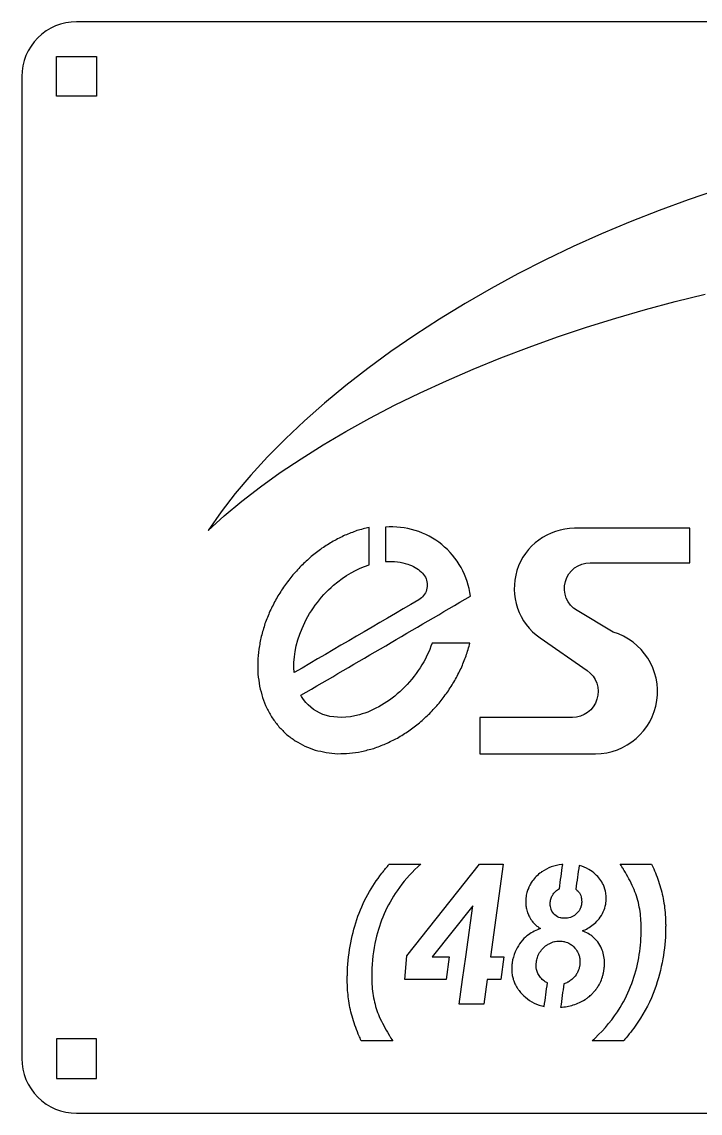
# Model space of a CAD drawing. Extents: x -175 to 175, y -100 to 100.
# Drawn here: x -175 to -50.7, y -100 to 100 of the extents above; entities that cross this region are included whole.
import ezdxf

# ---------------------------------------------------------------- set-up
doc = ezdxf.new("R2010")
doc.units = 0

msp = doc.modelspace()

# ---------------------------------------------------------------- linework, layer by layer
at = {"layer": '1'}
for points in [[(175, 90, 0.414214), (165, 100), (-165, 100, 0.414214), (-175, 90), (-175, -90, 0.414214), (-165, -100), (165, -100, 0.414214), (175, -90)], [(-52.6, 7.18), (-73.77, 7.18, 0.735169), (-80.05, -12.91), (-71.45, -18.87, -0.735169), (-74.14, -27.47), (-91.09, -27.47), (-91.09, -34.13), (-69.93, -34.13, 0.865241), (-66.69, -11.84), (-73.29, -7.91, -0.761737), (-70.87, 0.88), (-52.6, 0.88)]]:
    msp.add_lwpolyline(points, format="xyb", close=True, dxfattribs=at)
for points in [[(-161.35, 93.65), (-161.35, 86.35), (-168.65, 86.35), (-168.65, 93.65)], [(-86.71, -71.35), (-87.25, -75.51), (-89.73, -75.51), (-90.35, -80), (-94.87, -80), (-94.25, -75.51), (-93.68, -71.35), (-92.39, -61.98), (-99.8, -71.35), (-96.71, -71.35), (-97.28, -75.51), (-104.81, -75.51), (-104.49, -71.18), (-91.17, -54.36), (-86.81, -54.36), (-89.16, -71.35)], [(-161.35, -86.35), (-168.65, -86.35), (-168.65, -93.65), (-161.35, -93.65)]]:
    msp.add_lwpolyline(points, close=True, dxfattribs=at)
msp.add_lwpolyline([(-47.55, 69.2), (-52.91, 67.39), (-58.26, 65.44), (-63.56, 63.36), (-68.81, 61.15), (-73.99, 58.82), (-79.09, 56.37), (-84.11, 53.81), (-89.02, 51.15), (-93.81, 48.38), (-98.48, 45.53), (-103.01, 42.59), (-107.4, 39.57), (-111.62, 36.48), (-115.67, 33.33), (-119.54, 30.13), (-123.23, 26.87), (-126.71, 23.58), (-129.99, 20.26), (-133.06, 16.91), (-135.9, 13.55), (-138.51, 10.18), (-140.89, 6.81), (-137.91, 9.49), (-134.71, 12.14), (-131.3, 14.77), (-127.67, 17.38), (-123.84, 19.94), (-119.82, 22.47), (-115.62, 24.94), (-111.25, 27.36), (-106.72, 29.72), (-102.04, 32.01), (-97.23, 34.23), (-92.29, 36.37), (-87.24, 38.43), (-82.09, 40.39), (-76.85, 42.27), (-71.54, 44.04), (-66.17, 45.71), (-60.76, 47.28), (-55.31, 48.73), (-49.84, 50.07)], dxfattribs=at)
for points, knots in [([(-92.81, -5.24), (-103.16, -11.3), (-113.52, -17.36), (-123.88, -23.42), (-123.88, -23.42), (-123.73, -23.69), (-123.57, -23.95), (-123.39, -24.19), (-123.39, -24.19), (-122.35, -25.64), (-120.99, -26.61), (-119.2, -27.13), (-119.2, -27.13), (-117.53, -27.6), (-115.43, -27.62), (-113.13, -26.98), (-113.13, -26.98), (-110.51, -26.26), (-107.68, -24.64), (-105.3, -22.34), (-105.3, -22.34), (-102.83, -19.98), (-100.88, -16.92), (-99.84, -13.86), (-99.84, -13.86), (-97.52, -13.86), (-95.21, -13.86), (-92.9, -13.86), (-92.9, -13.86), (-93.14, -14.64), (-93.37, -15.42), (-93.6, -16.19), (-93.6, -16.19), (-93.91, -16.96), (-94.22, -17.73), (-94.53, -18.49), (-94.53, -18.49), (-94.91, -19.24), (-95.3, -19.98), (-95.68, -20.72), (-95.68, -20.72), (-96.13, -21.43), (-96.58, -22.15), (-97.03, -22.86), (-97.03, -22.86), (-97.55, -23.53), (-98.06, -24.2), (-98.57, -24.87), (-98.57, -24.87), (-99.14, -25.5), (-99.71, -26.12), (-100.28, -26.74), (-100.28, -26.74), (-100.9, -27.31), (-101.52, -27.88), (-102.14, -28.44), (-102.14, -28.44), (-102.8, -28.94), (-103.46, -29.45), (-104.12, -29.95), (-104.12, -29.95), (-104.81, -30.38), (-105.5, -30.81), (-106.19, -31.25), (-106.19, -31.25), (-106.91, -31.6), (-107.63, -31.96), (-108.35, -32.32), (-108.35, -32.32), (-109.08, -32.6), (-109.81, -32.87), (-110.54, -33.15), (-110.54, -33.15), (-111.28, -33.34), (-112.02, -33.54), (-112.76, -33.73), (-112.76, -33.73), (-113.49, -33.84), (-114.23, -33.95), (-114.96, -34.05), (-114.96, -34.05), (-115.69, -34.08), (-116.41, -34.1), (-117.13, -34.12), (-117.13, -34.12), (-117.83, -34.05), (-118.53, -33.98), (-119.24, -33.92), (-119.24, -33.92), (-119.91, -33.76), (-120.58, -33.61), (-121.25, -33.46), (-121.25, -33.46), (-121.88, -33.22), (-122.52, -32.98), (-123.15, -32.74), (-123.15, -32.74), (-123.73, -32.43), (-124.32, -32.11), (-124.91, -31.79), (-124.91, -31.79), (-125.44, -31.39), (-125.97, -30.99), (-126.5, -30.59), (-126.5, -30.59), (-126.98, -30.12), (-127.45, -29.65), (-127.92, -29.18), (-127.92, -29.18), (-128.32, -28.65), (-128.73, -28.11), (-129.14, -27.57), (-129.14, -27.57), (-129.47, -26.98), (-129.8, -26.38), (-130.14, -25.78), (-130.14, -25.78), (-130.4, -25.13), (-130.65, -24.49), (-130.91, -23.84), (-130.91, -23.84), (-131.09, -23.14), (-131.27, -22.45), (-131.45, -21.75), (-131.45, -21.75), (-131.55, -21.02), (-131.65, -20.29), (-131.75, -19.56), (-131.75, -19.56), (-131.76, -18.81), (-131.78, -18.05), (-131.79, -17.3), (-131.79, -17.3), (-131.73, -16.52), (-131.66, -15.75), (-131.59, -14.97), (-131.59, -14.97), (-131.44, -14.19), (-131.3, -13.41), (-131.15, -12.63), (-131.15, -12.63), (-130.92, -11.85), (-130.69, -11.07), (-130.46, -10.29), (-130.46, -10.29), (-130.16, -9.53), (-129.85, -8.76), (-129.55, -7.99), (-129.55, -7.99), (-129.17, -7.25), (-128.79, -6.5), (-128.41, -5.76), (-128.41, -5.76), (-127.96, -5.04), (-127.52, -4.33), (-127.07, -3.61), (-127.07, -3.61), (-126.56, -2.94), (-126.05, -2.27), (-125.54, -1.59), (-125.54, -1.59), (-124.97, -0.97), (-124.41, -0.34), (-123.84, 0.29), (-123.84, 0.29), (-123.22, 0.86), (-122.61, 1.43), (-121.99, 2), (-121.99, 2), (-121.34, 2.5), (-120.68, 3.01), (-120.02, 3.52), (-120.02, 3.52), (-119.33, 3.95), (-118.64, 4.39), (-117.95, 4.83), (-117.95, 4.83), (-117.23, 5.19), (-116.52, 5.55), (-115.8, 5.91), (-115.8, 5.91), (-115.07, 6.19), (-114.34, 6.48), (-113.61, 6.76), (-113.61, 6.76), (-112.87, 6.96), (-112.13, 7.16), (-111.39, 7.35), (-111.39, 7.35), (-111.39, 5.06), (-111.39, 2.77), (-111.39, 0.48), (-111.39, 0.48), (-113.57, -0.2), (-115.85, -1.48), (-117.89, -3.25), (-117.89, -3.25), (-120.36, -5.38), (-122.42, -8.21), (-123.67, -11.16), (-123.67, -11.16), (-124.88, -13.98), (-125.33, -16.87), (-125.1, -19.26), (-125.1, -19.26), (-117.49, -14.82), (-109.89, -10.37), (-102.29, -5.92), (-102.29, -5.92), (-101.95, -5.72), (-101.65, -5.46), (-101.4, -5.15), (-101.4, -5.15), (-101.16, -4.83), (-100.97, -4.48), (-100.86, -4.09), (-100.86, -4.09), (-100.75, -3.71), (-100.71, -3.31), (-100.75, -2.92), (-100.75, -2.92), (-100.78, -2.52), (-100.89, -2.14), (-101.07, -1.78), (-101.07, -1.78), (-101.25, -1.43), (-101.5, -1.11), (-101.8, -0.84), (-101.8, -0.84), (-102.51, -0.21), (-103.34, 0.28), (-104.31, 0.62), (-104.31, 0.62), (-105.47, 1.03), (-106.84, 1.21), (-108.39, 1.09), (-108.39, 1.09), (-108.39, 3.19), (-108.39, 5.3), (-108.39, 7.4), (-108.39, 7.4), (-106.55, 7.55), (-104.69, 7.34), (-102.92, 6.79), (-102.92, 6.79), (-101.16, 6.24), (-99.51, 5.36), (-98.07, 4.2), (-98.07, 4.2), (-96.63, 3.03), (-95.43, 1.6), (-94.53, -0.02), (-94.53, -0.02), (-93.63, -1.63), (-93.04, -3.41), (-92.81, -5.24)], [0, 0, 0, 0, 0.015625, 0.015625, 0.015625, 0.015625, 0.03125, 0.03125, 0.03125, 0.03125, 0.046875, 0.046875, 0.046875, 0.046875, 0.0625, 0.0625, 0.0625, 0.0625, 0.078125, 0.078125, 0.078125, 0.078125, 0.09375, 0.09375, 0.09375, 0.09375, 0.109375, 0.109375, 0.109375, 0.109375, 0.125, 0.125, 0.125, 0.125, 0.140625, 0.140625, 0.140625, 0.140625, 0.15625, 0.15625, 0.15625, 0.15625, 0.171875, 0.171875, 0.171875, 0.171875, 0.1875, 0.1875, 0.1875, 0.1875, 0.203125, 0.203125, 0.203125, 0.203125, 0.21875, 0.21875, 0.21875, 0.21875, 0.234375, 0.234375, 0.234375, 0.234375, 0.25, 0.25, 0.25, 0.25, 0.265625, 0.265625, 0.265625, 0.265625, 0.28125, 0.28125, 0.28125, 0.28125, 0.296875, 0.296875, 0.296875, 0.296875, 0.3125, 0.3125, 0.3125, 0.3125, 0.328125, 0.328125, 0.328125, 0.328125, 0.34375, 0.34375, 0.34375, 0.34375, 0.359375, 0.359375, 0.359375, 0.359375, 0.375, 0.375, 0.375, 0.375, 0.390625, 0.390625, 0.390625, 0.390625, 0.40625, 0.40625, 0.40625, 0.40625, 0.421875, 0.421875, 0.421875, 0.421875, 0.4375, 0.4375, 0.4375, 0.4375, 0.453125, 0.453125, 0.453125, 0.453125, 0.46875, 0.46875, 0.46875, 0.46875, 0.484375, 0.484375, 0.484375, 0.484375, 0.5, 0.5, 0.5, 0.5, 0.515625, 0.515625, 0.515625, 0.515625, 0.53125, 0.53125, 0.53125, 0.53125, 0.546875, 0.546875, 0.546875, 0.546875, 0.5625, 0.5625, 0.5625, 0.5625, 0.578125, 0.578125, 0.578125, 0.578125, 0.59375, 0.59375, 0.59375, 0.59375, 0.609375, 0.609375, 0.609375, 0.609375, 0.625, 0.625, 0.625, 0.625, 0.640625, 0.640625, 0.640625, 0.640625, 0.65625, 0.65625, 0.65625, 0.65625, 0.671875, 0.671875, 0.671875, 0.671875, 0.6875, 0.6875, 0.6875, 0.6875, 0.703125, 0.703125, 0.703125, 0.703125, 0.71875, 0.71875, 0.71875, 0.71875, 0.734375, 0.734375, 0.734375, 0.734375, 0.75, 0.75, 0.75, 0.75, 0.765625, 0.765625, 0.765625, 0.765625, 0.78125, 0.78125, 0.78125, 0.78125, 0.796875, 0.796875, 0.796875, 0.796875, 0.8125, 0.8125, 0.8125, 0.8125, 0.828125, 0.828125, 0.828125, 0.828125, 0.84375, 0.84375, 0.84375, 0.84375, 0.859375, 0.859375, 0.859375, 0.859375, 0.875, 0.875, 0.875, 0.875, 0.890625, 0.890625, 0.890625, 0.890625, 0.90625, 0.90625, 0.90625, 0.90625, 0.921875, 0.921875, 0.921875, 0.921875, 0.9375, 0.9375, 0.9375, 0.9375, 0.953125, 0.953125, 0.953125, 0.953125, 0.96875, 0.96875, 0.96875, 0.96875, 0.984375, 0.984375, 0.984375, 0.984375, 1, 1, 1, 1]), ([(-101.92, -54.36), (-103.85, -54.36), (-105.77, -54.36), (-107.69, -54.36), (-107.69, -54.36), (-107.84, -54.54), (-108, -54.73), (-108.15, -54.91), (-108.15, -54.91), (-108.22, -55), (-108.3, -55.1), (-108.38, -55.19), (-108.38, -55.19), (-108.45, -55.28), (-108.53, -55.37), (-108.6, -55.47), (-108.6, -55.47), (-108.68, -55.56), (-108.75, -55.65), (-108.82, -55.75), (-108.82, -55.75), (-108.9, -55.84), (-108.97, -55.94), (-109.04, -56.03), (-109.04, -56.03), (-109.98, -57.27), (-110.86, -58.56), (-111.62, -59.91), (-111.62, -59.91), (-113.25, -62.84), (-114.26, -66.08), (-114.85, -69.37), (-114.85, -69.37), (-115.16, -71.13), (-115.34, -72.92), (-115.37, -74.71), (-115.37, -74.71), (-115.38, -74.95), (-115.38, -75.19), (-115.38, -75.43), (-115.38, -75.43), (-115.38, -75.73), (-115.37, -76.31), (-115.37, -76.34), (-115.37, -76.34), (-115.35, -77.38), (-115.25, -78.41), (-115.1, -79.43), (-115.1, -79.43), (-114.94, -80.52), (-114.71, -81.59), (-114.39, -82.64), (-114.39, -82.64), (-114.05, -83.75), (-113.66, -84.84), (-113.19, -85.9), (-113.19, -85.9), (-113.18, -85.92), (-112.95, -86.45), (-112.82, -86.73), (-112.82, -86.73), (-110.9, -86.73), (-108.97, -86.73), (-107.05, -86.73), (-107.05, -86.73), (-107.23, -86.46), (-107.56, -85.93), (-107.58, -85.9), (-107.58, -85.9), (-107.61, -85.85), (-107.65, -85.79), (-107.68, -85.74), (-107.68, -85.74), (-107.72, -85.68), (-107.75, -85.62), (-107.79, -85.57), (-107.79, -85.57), (-108.43, -84.5), (-109.02, -83.41), (-109.52, -82.26), (-109.52, -82.26), (-109.94, -81.31), (-110.26, -80.3), (-110.48, -79.28), (-110.48, -79.28), (-110.7, -78.19), (-110.84, -77.08), (-110.88, -75.96), (-110.88, -75.96), (-110.88, -75.93), (-110.89, -75.31), (-110.9, -74.98), (-110.9, -74.98), (-110.89, -74.74), (-110.89, -74.5), (-110.89, -74.26), (-110.89, -74.26), (-110.85, -72.2), (-110.62, -70.15), (-110.16, -68.14), (-110.16, -68.14), (-109.44, -64.96), (-108.11, -61.91), (-106.25, -59.23), (-106.25, -59.23), (-105.14, -57.64), (-103.87, -56.17), (-102.45, -54.85), (-102.45, -54.85), (-102.28, -54.69), (-102.1, -54.52), (-101.92, -54.36)], [0, 0, 0, 0, 0.035714, 0.035714, 0.035714, 0.035714, 0.071429, 0.071429, 0.071429, 0.071429, 0.107143, 0.107143, 0.107143, 0.107143, 0.142857, 0.142857, 0.142857, 0.142857, 0.178571, 0.178571, 0.178571, 0.178571, 0.214286, 0.214286, 0.214286, 0.214286, 0.25, 0.25, 0.25, 0.25, 0.285714, 0.285714, 0.285714, 0.285714, 0.321429, 0.321429, 0.321429, 0.321429, 0.357143, 0.357143, 0.357143, 0.357143, 0.392857, 0.392857, 0.392857, 0.392857, 0.428571, 0.428571, 0.428571, 0.428571, 0.464286, 0.464286, 0.464286, 0.464286, 0.5, 0.5, 0.5, 0.5, 0.535714, 0.535714, 0.535714, 0.535714, 0.571429, 0.571429, 0.571429, 0.571429, 0.607143, 0.607143, 0.607143, 0.607143, 0.642857, 0.642857, 0.642857, 0.642857, 0.678571, 0.678571, 0.678571, 0.678571, 0.714286, 0.714286, 0.714286, 0.714286, 0.75, 0.75, 0.75, 0.75, 0.785714, 0.785714, 0.785714, 0.785714, 0.821429, 0.821429, 0.821429, 0.821429, 0.857143, 0.857143, 0.857143, 0.857143, 0.892857, 0.892857, 0.892857, 0.892857, 0.928571, 0.928571, 0.928571, 0.928571, 0.964286, 0.964286, 0.964286, 0.964286, 1, 1, 1, 1]), ([(-67.95, -60.6), (-67.95, -60.68), (-67.96, -60.76), (-67.96, -60.84), (-67.96, -60.84), (-67.97, -61.05), (-67.98, -61.25), (-68.01, -61.46), (-68.01, -61.46), (-68.01, -61.48), (-68.01, -61.5), (-68.01, -61.52), (-68.01, -61.52), (-68.02, -61.58), (-68.03, -61.64), (-68.04, -61.7), (-68.04, -61.7), (-68.21, -62.67), (-68.65, -63.58), (-69.25, -64.36), (-69.25, -64.36), (-69.75, -65.01), (-70.39, -65.53), (-71.09, -65.97), (-71.09, -65.97), (-71.4, -66.17), (-71.73, -66.34), (-72.06, -66.49), (-72.06, -66.49), (-72.13, -66.53), (-72.21, -66.56), (-72.28, -66.6), (-72.28, -66.6), (-72.21, -66.63), (-72.13, -66.66), (-72.06, -66.69), (-72.06, -66.69), (-71.69, -66.85), (-71.33, -67.01), (-71, -67.23), (-71, -67.23), (-70.43, -67.6), (-69.92, -68.06), (-69.51, -68.59), (-69.51, -68.59), (-69.22, -68.97), (-68.97, -69.38), (-68.79, -69.82), (-68.79, -69.82), (-68.63, -70.19), (-68.51, -70.57), (-68.43, -70.96), (-68.43, -70.96), (-68.33, -71.38), (-68.28, -71.82), (-68.27, -72.25), (-68.27, -72.25), (-68.27, -72.29), (-68.27, -72.33), (-68.27, -72.37), (-68.27, -72.37), (-68.27, -72.41), (-68.27, -72.45), (-68.27, -72.49), (-68.27, -72.49), (-68.27, -72.66), (-68.28, -72.97), (-68.28, -72.99), (-68.28, -72.99), (-68.28, -73.09), (-68.29, -73.18), (-68.3, -73.28), (-68.3, -73.28), (-68.32, -73.48), (-68.34, -73.68), (-68.37, -73.87), (-68.37, -73.87), (-68.4, -74.07), (-68.44, -74.26), (-68.48, -74.45), (-68.48, -74.45), (-68.53, -74.65), (-68.58, -74.84), (-68.64, -75.03), (-68.64, -75.03), (-68.76, -75.4), (-68.9, -75.77), (-69.08, -76.13), (-69.08, -76.13), (-69.11, -76.19), (-69.14, -76.24), (-69.17, -76.3), (-69.17, -76.3), (-69.29, -76.54), (-69.43, -76.76), (-69.57, -76.98), (-69.57, -76.98), (-69.66, -77.12), (-69.85, -77.37), (-69.86, -77.38), (-69.86, -77.38), (-70, -77.57), (-70.15, -77.74), (-70.31, -77.91), (-70.31, -77.91), (-70.35, -77.96), (-70.4, -78.01), (-70.44, -78.06), (-70.44, -78.06), (-70.63, -78.24), (-70.82, -78.42), (-71.03, -78.59), (-71.03, -78.59), (-71.08, -78.63), (-71.13, -78.67), (-71.18, -78.71), (-71.18, -78.71), (-71.23, -78.75), (-71.28, -78.79), (-71.34, -78.83), (-71.34, -78.83), (-71.5, -78.95), (-71.66, -79.06), (-71.83, -79.17), (-71.83, -79.17), (-72.49, -79.59), (-73.22, -79.93), (-73.97, -80.16), (-73.97, -80.16), (-74.73, -80.4), (-75.51, -80.54), (-76.3, -80.6), (-76.3, -80.6), (-76.1, -79.17), (-75.9, -77.73), (-75.71, -76.29), (-75.71, -76.29), (-75.47, -76.22), (-75.23, -76.12), (-75.01, -76.01), (-75.01, -76.01), (-75, -76), (-74.99, -76), (-74.97, -75.99), (-74.97, -75.99), (-74.96, -75.98), (-74.95, -75.98), (-74.94, -75.97), (-74.94, -75.97), (-74.69, -75.83), (-74.46, -75.68), (-74.25, -75.5), (-74.25, -75.5), (-73.95, -75.24), (-73.69, -74.95), (-73.46, -74.63), (-73.46, -74.63), (-73.34, -74.45), (-73.23, -74.26), (-73.13, -74.05), (-73.13, -74.05), (-73.08, -73.95), (-73.04, -73.85), (-73, -73.74), (-73, -73.74), (-72.94, -73.56), (-72.89, -73.37), (-72.84, -73.18), (-72.84, -73.18), (-72.83, -73.1), (-72.81, -73.02), (-72.8, -72.93), (-72.8, -72.93), (-72.78, -72.77), (-72.77, -72.6), (-72.76, -72.43), (-72.76, -72.43), (-72.76, -72.38), (-72.76, -72.32), (-72.76, -72.27), (-72.76, -72.27), (-72.76, -72.18), (-72.76, -72.08), (-72.76, -71.99), (-72.76, -71.99), (-72.77, -71.87), (-72.78, -71.75), (-72.8, -71.63), (-72.8, -71.63), (-72.84, -71.42), (-72.89, -71.21), (-72.95, -71), (-72.95, -71), (-72.99, -70.86), (-73.05, -70.72), (-73.12, -70.58), (-73.12, -70.58), (-73.18, -70.47), (-73.23, -70.36), (-73.3, -70.26), (-73.3, -70.26), (-73.41, -70.07), (-73.53, -69.9), (-73.68, -69.74), (-73.68, -69.74), (-73.7, -69.72), (-73.72, -69.7), (-73.74, -69.67), (-73.74, -69.67), (-73.82, -69.58), (-73.91, -69.5), (-74, -69.41), (-74, -69.41), (-74.09, -69.33), (-74.18, -69.25), (-74.28, -69.18), (-74.28, -69.18), (-74.38, -69.1), (-74.48, -69.03), (-74.58, -68.97), (-74.58, -68.97), (-74.86, -68.79), (-75.18, -68.66), (-75.5, -68.58), (-75.5, -68.58), (-75.59, -68.55), (-75.68, -68.53), (-75.77, -68.52), (-75.77, -68.52), (-75.92, -68.49), (-76.08, -68.47), (-76.23, -68.47), (-76.23, -68.47), (-76.26, -68.46), (-76.29, -68.46), (-76.32, -68.46), (-76.32, -68.46), (-76.35, -68.46), (-76.38, -68.46), (-76.41, -68.46), (-76.41, -68.46), (-76.52, -68.46), (-76.63, -68.47), (-76.74, -68.47), (-76.74, -68.47), (-76.92, -68.48), (-77.1, -68.51), (-77.28, -68.54), (-77.28, -68.54), (-77.32, -68.55), (-77.35, -68.56), (-77.39, -68.56), (-77.39, -68.56), (-77.74, -68.64), (-78.09, -68.76), (-78.41, -68.94), (-78.41, -68.94), (-78.49, -68.98), (-78.64, -69.07), (-78.65, -69.07), (-78.65, -69.07), (-78.79, -69.16), (-78.92, -69.25), (-79.05, -69.35), (-79.05, -69.35), (-79.25, -69.51), (-79.43, -69.68), (-79.61, -69.87), (-79.61, -69.87), (-79.73, -70), (-79.85, -70.14), (-79.95, -70.29), (-79.95, -70.29), (-80.02, -70.38), (-80.08, -70.47), (-80.14, -70.56), (-80.14, -70.56), (-80.23, -70.72), (-80.32, -70.88), (-80.39, -71.05), (-80.39, -71.05), (-80.44, -71.18), (-80.5, -71.32), (-80.54, -71.45), (-80.54, -71.45), (-80.59, -71.59), (-80.63, -71.73), (-80.66, -71.88), (-80.66, -71.88), (-80.69, -72.02), (-80.71, -72.16), (-80.73, -72.31), (-80.73, -72.31), (-80.74, -72.38), (-80.75, -72.45), (-80.75, -72.52), (-80.75, -72.52), (-80.76, -72.67), (-80.77, -72.81), (-80.77, -72.96), (-80.77, -72.96), (-80.77, -73), (-80.77, -73.04), (-80.77, -73.08), (-80.77, -73.08), (-80.76, -73.27), (-80.75, -73.46), (-80.71, -73.64), (-80.71, -73.64), (-80.66, -73.91), (-80.58, -74.17), (-80.47, -74.42), (-80.47, -74.42), (-80.34, -74.68), (-80.18, -74.93), (-80, -75.15), (-80, -75.15), (-79.78, -75.41), (-79.53, -75.63), (-79.26, -75.82), (-79.26, -75.82), (-79.09, -75.94), (-78.9, -76.04), (-78.71, -76.13), (-78.71, -76.13), (-78.91, -77.57), (-79.11, -79), (-79.3, -80.44), (-79.3, -80.44), (-80.56, -80.18), (-81.77, -79.61), (-82.75, -78.77), (-82.75, -78.77), (-83.18, -78.4), (-83.58, -77.99), (-83.91, -77.54), (-83.91, -77.54), (-84.04, -77.37), (-84.16, -77.2), (-84.27, -77.03), (-84.27, -77.03), (-84.35, -76.9), (-84.43, -76.76), (-84.5, -76.63), (-84.5, -76.63), (-84.62, -76.4), (-84.73, -76.16), (-84.82, -75.92), (-84.82, -75.92), (-84.9, -75.73), (-84.96, -75.53), (-85.02, -75.34), (-85.02, -75.34), (-85.08, -75.09), (-85.14, -74.83), (-85.18, -74.58), (-85.18, -74.58), (-85.2, -74.43), (-85.22, -74.27), (-85.23, -74.12), (-85.23, -74.12), (-85.25, -73.91), (-85.25, -73.71), (-85.26, -73.5), (-85.26, -73.5), (-85.25, -73.25), (-85.24, -73), (-85.22, -72.75), (-85.22, -72.75), (-85.21, -72.65), (-85.2, -72.55), (-85.18, -72.45), (-85.18, -72.45), (-85.08, -71.75), (-84.88, -71.07), (-84.6, -70.42), (-84.6, -70.42), (-84.17, -69.41), (-83.54, -68.46), (-82.71, -67.73), (-82.71, -67.73), (-82.07, -67.16), (-81.32, -66.72), (-80.54, -66.39), (-80.54, -66.39), (-80.49, -66.37), (-80.44, -66.35), (-80.4, -66.33), (-80.4, -66.33), (-80.35, -66.31), (-80.3, -66.29), (-80.26, -66.27), (-80.26, -66.27), (-80.16, -66.23), (-80.07, -66.2), (-79.98, -66.16), (-79.98, -66.16), (-80.02, -66.13), (-80.06, -66.1), (-80.11, -66.07), (-80.11, -66.07), (-80.23, -65.99), (-80.36, -65.9), (-80.48, -65.81), (-80.48, -65.81), (-80.58, -65.74), (-80.68, -65.66), (-80.78, -65.58), (-80.78, -65.58), (-80.86, -65.51), (-80.93, -65.44), (-81.01, -65.37), (-81.01, -65.37), (-81.18, -65.21), (-81.35, -65.03), (-81.49, -64.84), (-81.49, -64.84), (-81.52, -64.81), (-81.54, -64.78), (-81.56, -64.75), (-81.56, -64.75), (-81.62, -64.66), (-81.68, -64.58), (-81.74, -64.5), (-81.74, -64.5), (-81.75, -64.46), (-81.77, -64.43), (-81.79, -64.4), (-81.79, -64.4), (-81.84, -64.32), (-81.92, -64.18), (-81.93, -64.17), (-81.93, -64.17), (-82.05, -63.95), (-82.16, -63.72), (-82.26, -63.49), (-82.26, -63.49), (-82.38, -63.19), (-82.47, -62.88), (-82.55, -62.56), (-82.55, -62.56), (-82.6, -62.32), (-82.64, -62.07), (-82.66, -61.82), (-82.66, -61.82), (-82.67, -61.73), (-82.67, -61.64), (-82.68, -61.55), (-82.68, -61.55), (-82.68, -61.44), (-82.69, -61.33), (-82.69, -61.22), (-82.69, -61.22), (-82.69, -61.17), (-82.69, -61.11), (-82.69, -61.06), (-82.69, -61.06), (-82.68, -60.89), (-82.67, -60.73), (-82.66, -60.57), (-82.66, -60.57), (-82.63, -60.24), (-82.56, -59.91), (-82.48, -59.59), (-82.48, -59.59), (-82.4, -59.33), (-82.32, -59.07), (-82.21, -58.81), (-82.21, -58.81), (-82.2, -58.79), (-82.19, -58.76), (-82.18, -58.74), (-82.18, -58.74), (-82.17, -58.71), (-82.16, -58.69), (-82.15, -58.66), (-82.15, -58.66), (-82.14, -58.64), (-82.13, -58.61), (-82.12, -58.59), (-82.12, -58.59), (-82.11, -58.57), (-82, -58.34), (-81.93, -58.22), (-81.93, -58.22), (-81.81, -57.97), (-81.66, -57.74), (-81.51, -57.51), (-81.51, -57.51), (-81.29, -57.19), (-81.04, -56.89), (-80.77, -56.62), (-80.77, -56.62), (-80.5, -56.35), (-80.21, -56.1), (-79.89, -55.87), (-79.89, -55.87), (-79.87, -55.86), (-79.85, -55.84), (-79.83, -55.82), (-79.83, -55.82), (-79.8, -55.81), (-79.78, -55.79), (-79.76, -55.78), (-79.76, -55.78), (-79.21, -55.41), (-78.62, -55.11), (-78, -54.88), (-78, -54.88), (-77.38, -54.65), (-76.73, -54.5), (-76.08, -54.42), (-76.08, -54.42), (-76.02, -54.42), (-75.97, -54.41), (-75.92, -54.41), (-75.92, -54.41), (-76.12, -55.89), (-76.32, -57.38), (-76.53, -58.87), (-76.53, -58.87), (-76.78, -59), (-77.01, -59.16), (-77.21, -59.35), (-77.21, -59.35), (-77.45, -59.57), (-77.65, -59.81), (-77.81, -60.08), (-77.81, -60.08), (-77.94, -60.31), (-78.04, -60.56), (-78.11, -60.81), (-78.11, -60.81), (-78.17, -61.03), (-78.19, -61.26), (-78.2, -61.49), (-78.2, -61.49), (-78.2, -61.52), (-78.2, -61.56), (-78.21, -61.59), (-78.21, -61.59), (-78.2, -61.63), (-78.2, -61.68), (-78.2, -61.72), (-78.2, -61.72), (-78.19, -61.86), (-78.18, -61.99), (-78.17, -62.12), (-78.17, -62.12), (-78.14, -62.29), (-78.1, -62.47), (-78.04, -62.63), (-78.04, -62.63), (-78.03, -62.65), (-78.02, -62.67), (-78.01, -62.69), (-78.01, -62.69), (-77.87, -63.07), (-77.64, -63.4), (-77.35, -63.67), (-77.35, -63.67), (-77.06, -63.92), (-76.73, -64.11), (-76.36, -64.2), (-76.36, -64.2), (-76.28, -64.22), (-76.19, -64.24), (-76.1, -64.25), (-76.1, -64.25), (-75.97, -64.27), (-75.84, -64.28), (-75.71, -64.29), (-75.71, -64.29), (-75.66, -64.29), (-75.62, -64.29), (-75.58, -64.29), (-75.58, -64.29), (-75.53, -64.29), (-75.47, -64.29), (-75.42, -64.29), (-75.42, -64.29), (-75.3, -64.28), (-75.17, -64.27), (-75.04, -64.25), (-75.04, -64.25), (-74.67, -64.21), (-74.3, -64.07), (-73.97, -63.88), (-73.97, -63.88), (-73.68, -63.71), (-73.42, -63.5), (-73.2, -63.25), (-73.2, -63.25), (-73, -63.03), (-72.83, -62.77), (-72.7, -62.49), (-72.7, -62.49), (-72.67, -62.43), (-72.63, -62.32), (-72.62, -62.31), (-72.62, -62.31), (-72.55, -62.11), (-72.49, -61.9), (-72.47, -61.69), (-72.47, -61.69), (-72.46, -61.66), (-72.46, -61.64), (-72.46, -61.61), (-72.46, -61.61), (-72.46, -61.59), (-72.45, -61.56), (-72.45, -61.54), (-72.45, -61.54), (-72.45, -61.51), (-72.45, -61.48), (-72.45, -61.46), (-72.45, -61.46), (-72.45, -61.43), (-72.44, -61.41), (-72.44, -61.38), (-72.44, -61.38), (-72.44, -61.33), (-72.44, -61.28), (-72.44, -61.23), (-72.44, -61.23), (-72.44, -61.2), (-72.44, -61.18), (-72.44, -61.15), (-72.44, -61.15), (-72.44, -61.08), (-72.45, -60.95), (-72.45, -60.94), (-72.45, -60.94), (-72.46, -60.74), (-72.49, -60.53), (-72.54, -60.33), (-72.54, -60.33), (-72.63, -60), (-72.78, -59.68), (-73, -59.42), (-73, -59.42), (-73.14, -59.24), (-73.32, -59.08), (-73.51, -58.95), (-73.51, -58.95), (-73.31, -57.5), (-73.11, -56.05), (-72.91, -54.6), (-72.91, -54.6), (-72.28, -54.77), (-71.66, -55), (-71.1, -55.34), (-71.1, -55.34), (-70.69, -55.58), (-70.3, -55.87), (-69.95, -56.2), (-69.95, -56.2), (-69.34, -56.77), (-68.82, -57.43), (-68.47, -58.18), (-68.47, -58.18), (-68.25, -58.66), (-68.1, -59.17), (-68.02, -59.69), (-68.02, -59.69), (-68, -59.81), (-67.98, -59.94), (-67.97, -60.08), (-67.97, -60.08), (-67.96, -60.25), (-67.95, -60.42), (-67.95, -60.6)], [0, 0, 0, 0, 0.005952, 0.005952, 0.005952, 0.005952, 0.011905, 0.011905, 0.011905, 0.011905, 0.017857, 0.017857, 0.017857, 0.017857, 0.02381, 0.02381, 0.02381, 0.02381, 0.029762, 0.029762, 0.029762, 0.029762, 0.035714, 0.035714, 0.035714, 0.035714, 0.041667, 0.041667, 0.041667, 0.041667, 0.047619, 0.047619, 0.047619, 0.047619, 0.053571, 0.053571, 0.053571, 0.053571, 0.059524, 0.059524, 0.059524, 0.059524, 0.065476, 0.065476, 0.065476, 0.065476, 0.071429, 0.071429, 0.071429, 0.071429, 0.077381, 0.077381, 0.077381, 0.077381, 0.083333, 0.083333, 0.083333, 0.083333, 0.089286, 0.089286, 0.089286, 0.089286, 0.095238, 0.095238, 0.095238, 0.095238, 0.10119, 0.10119, 0.10119, 0.10119, 0.107143, 0.107143, 0.107143, 0.107143, 0.113095, 0.113095, 0.113095, 0.113095, 0.119048, 0.119048, 0.119048, 0.119048, 0.125, 0.125, 0.125, 0.125, 0.130952, 0.130952, 0.130952, 0.130952, 0.136905, 0.136905, 0.136905, 0.136905, 0.142857, 0.142857, 0.142857, 0.142857, 0.14881, 0.14881, 0.14881, 0.14881, 0.154762, 0.154762, 0.154762, 0.154762, 0.160714, 0.160714, 0.160714, 0.160714, 0.166667, 0.166667, 0.166667, 0.166667, 0.172619, 0.172619, 0.172619, 0.172619, 0.178571, 0.178571, 0.178571, 0.178571, 0.184524, 0.184524, 0.184524, 0.184524, 0.190476, 0.190476, 0.190476, 0.190476, 0.196429, 0.196429, 0.196429, 0.196429, 0.202381, 0.202381, 0.202381, 0.202381, 0.208333, 0.208333, 0.208333, 0.208333, 0.214286, 0.214286, 0.214286, 0.214286, 0.220238, 0.220238, 0.220238, 0.220238, 0.22619, 0.22619, 0.22619, 0.22619, 0.232143, 0.232143, 0.232143, 0.232143, 0.238095, 0.238095, 0.238095, 0.238095, 0.244048, 0.244048, 0.244048, 0.244048, 0.25, 0.25, 0.25, 0.25, 0.255952, 0.255952, 0.255952, 0.255952, 0.261905, 0.261905, 0.261905, 0.261905, 0.267857, 0.267857, 0.267857, 0.267857, 0.27381, 0.27381, 0.27381, 0.27381, 0.279762, 0.279762, 0.279762, 0.279762, 0.285714, 0.285714, 0.285714, 0.285714, 0.291667, 0.291667, 0.291667, 0.291667, 0.297619, 0.297619, 0.297619, 0.297619, 0.303571, 0.303571, 0.303571, 0.303571, 0.309524, 0.309524, 0.309524, 0.309524, 0.315476, 0.315476, 0.315476, 0.315476, 0.321429, 0.321429, 0.321429, 0.321429, 0.327381, 0.327381, 0.327381, 0.327381, 0.333333, 0.333333, 0.333333, 0.333333, 0.339286, 0.339286, 0.339286, 0.339286, 0.345238, 0.345238, 0.345238, 0.345238, 0.35119, 0.35119, 0.35119, 0.35119, 0.357143, 0.357143, 0.357143, 0.357143, 0.363095, 0.363095, 0.363095, 0.363095, 0.369048, 0.369048, 0.369048, 0.369048, 0.375, 0.375, 0.375, 0.375, 0.380952, 0.380952, 0.380952, 0.380952, 0.386905, 0.386905, 0.386905, 0.386905, 0.392857, 0.392857, 0.392857, 0.392857, 0.39881, 0.39881, 0.39881, 0.39881, 0.404762, 0.404762, 0.404762, 0.404762, 0.410714, 0.410714, 0.410714, 0.410714, 0.416667, 0.416667, 0.416667, 0.416667, 0.422619, 0.422619, 0.422619, 0.422619, 0.428571, 0.428571, 0.428571, 0.428571, 0.434524, 0.434524, 0.434524, 0.434524, 0.440476, 0.440476, 0.440476, 0.440476, 0.446429, 0.446429, 0.446429, 0.446429, 0.452381, 0.452381, 0.452381, 0.452381, 0.458333, 0.458333, 0.458333, 0.458333, 0.464286, 0.464286, 0.464286, 0.464286, 0.470238, 0.470238, 0.470238, 0.470238, 0.47619, 0.47619, 0.47619, 0.47619, 0.482143, 0.482143, 0.482143, 0.482143, 0.488095, 0.488095, 0.488095, 0.488095, 0.494048, 0.494048, 0.494048, 0.494048, 0.5, 0.5, 0.5, 0.5, 0.505952, 0.505952, 0.505952, 0.505952, 0.511905, 0.511905, 0.511905, 0.511905, 0.517857, 0.517857, 0.517857, 0.517857, 0.52381, 0.52381, 0.52381, 0.52381, 0.529762, 0.529762, 0.529762, 0.529762, 0.535714, 0.535714, 0.535714, 0.535714, 0.541667, 0.541667, 0.541667, 0.541667, 0.547619, 0.547619, 0.547619, 0.547619, 0.553571, 0.553571, 0.553571, 0.553571, 0.559524, 0.559524, 0.559524, 0.559524, 0.565476, 0.565476, 0.565476, 0.565476, 0.571429, 0.571429, 0.571429, 0.571429, 0.577381, 0.577381, 0.577381, 0.577381, 0.583333, 0.583333, 0.583333, 0.583333, 0.589286, 0.589286, 0.589286, 0.589286, 0.595238, 0.595238, 0.595238, 0.595238, 0.60119, 0.60119, 0.60119, 0.60119, 0.607143, 0.607143, 0.607143, 0.607143, 0.613095, 0.613095, 0.613095, 0.613095, 0.619048, 0.619048, 0.619048, 0.619048, 0.625, 0.625, 0.625, 0.625, 0.630952, 0.630952, 0.630952, 0.630952, 0.636905, 0.636905, 0.636905, 0.636905, 0.642857, 0.642857, 0.642857, 0.642857, 0.64881, 0.64881, 0.64881, 0.64881, 0.654762, 0.654762, 0.654762, 0.654762, 0.660714, 0.660714, 0.660714, 0.660714, 0.666667, 0.666667, 0.666667, 0.666667, 0.672619, 0.672619, 0.672619, 0.672619, 0.678571, 0.678571, 0.678571, 0.678571, 0.684524, 0.684524, 0.684524, 0.684524, 0.690476, 0.690476, 0.690476, 0.690476, 0.696429, 0.696429, 0.696429, 0.696429, 0.702381, 0.702381, 0.702381, 0.702381, 0.708333, 0.708333, 0.708333, 0.708333, 0.714286, 0.714286, 0.714286, 0.714286, 0.720238, 0.720238, 0.720238, 0.720238, 0.72619, 0.72619, 0.72619, 0.72619, 0.732143, 0.732143, 0.732143, 0.732143, 0.738095, 0.738095, 0.738095, 0.738095, 0.744048, 0.744048, 0.744048, 0.744048, 0.75, 0.75, 0.75, 0.75, 0.755952, 0.755952, 0.755952, 0.755952, 0.761905, 0.761905, 0.761905, 0.761905, 0.767857, 0.767857, 0.767857, 0.767857, 0.77381, 0.77381, 0.77381, 0.77381, 0.779762, 0.779762, 0.779762, 0.779762, 0.785714, 0.785714, 0.785714, 0.785714, 0.791667, 0.791667, 0.791667, 0.791667, 0.797619, 0.797619, 0.797619, 0.797619, 0.803571, 0.803571, 0.803571, 0.803571, 0.809524, 0.809524, 0.809524, 0.809524, 0.815476, 0.815476, 0.815476, 0.815476, 0.821429, 0.821429, 0.821429, 0.821429, 0.827381, 0.827381, 0.827381, 0.827381, 0.833333, 0.833333, 0.833333, 0.833333, 0.839286, 0.839286, 0.839286, 0.839286, 0.845238, 0.845238, 0.845238, 0.845238, 0.85119, 0.85119, 0.85119, 0.85119, 0.857143, 0.857143, 0.857143, 0.857143, 0.863095, 0.863095, 0.863095, 0.863095, 0.869048, 0.869048, 0.869048, 0.869048, 0.875, 0.875, 0.875, 0.875, 0.880952, 0.880952, 0.880952, 0.880952, 0.886905, 0.886905, 0.886905, 0.886905, 0.892857, 0.892857, 0.892857, 0.892857, 0.89881, 0.89881, 0.89881, 0.89881, 0.904762, 0.904762, 0.904762, 0.904762, 0.910714, 0.910714, 0.910714, 0.910714, 0.916667, 0.916667, 0.916667, 0.916667, 0.922619, 0.922619, 0.922619, 0.922619, 0.928571, 0.928571, 0.928571, 0.928571, 0.934524, 0.934524, 0.934524, 0.934524, 0.940476, 0.940476, 0.940476, 0.940476, 0.946429, 0.946429, 0.946429, 0.946429, 0.952381, 0.952381, 0.952381, 0.952381, 0.958333, 0.958333, 0.958333, 0.958333, 0.964286, 0.964286, 0.964286, 0.964286, 0.970238, 0.970238, 0.970238, 0.970238, 0.97619, 0.97619, 0.97619, 0.97619, 0.982143, 0.982143, 0.982143, 0.982143, 0.988095, 0.988095, 0.988095, 0.988095, 0.994048, 0.994048, 0.994048, 0.994048, 1, 1, 1, 1]), ([(-57.05, -65.68), (-57.05, -65.56), (-57.05, -65.43), (-57.06, -65.31), (-57.06, -65.31), (-57.06, -65.19), (-57.06, -65.07), (-57.06, -64.95), (-57.06, -64.95), (-57.08, -63.79), (-57.18, -62.63), (-57.36, -61.49), (-57.36, -61.49), (-57.54, -60.4), (-57.78, -59.33), (-58.1, -58.28), (-58.1, -58.28), (-58.43, -57.23), (-58.8, -56.2), (-59.24, -55.2), (-59.24, -55.2), (-59.26, -55.17), (-59.49, -54.64), (-59.62, -54.36), (-59.62, -54.36), (-61.54, -54.36), (-63.46, -54.36), (-65.38, -54.36), (-65.38, -54.36), (-65.21, -54.63), (-64.87, -55.16), (-64.86, -55.19), (-64.86, -55.19), (-64.82, -55.24), (-64.79, -55.3), (-64.75, -55.35), (-64.75, -55.35), (-64.72, -55.41), (-64.68, -55.47), (-64.65, -55.52), (-64.65, -55.52), (-64.04, -56.53), (-63.48, -57.57), (-63, -58.65), (-63, -58.65), (-62.54, -59.66), (-62.19, -60.72), (-61.96, -61.81), (-61.96, -61.81), (-61.73, -62.9), (-61.6, -64.01), (-61.56, -65.13), (-61.56, -65.13), (-61.56, -65.16), (-61.54, -65.78), (-61.54, -66.11), (-61.54, -66.11), (-61.54, -66.35), (-61.55, -66.59), (-61.55, -66.83), (-61.55, -66.83), (-61.57, -68.4), (-61.72, -69.97), (-61.99, -71.52), (-61.99, -71.52), (-62.55, -74.74), (-63.69, -77.86), (-65.4, -80.64), (-65.4, -80.64), (-66.66, -82.7), (-68.22, -84.59), (-69.98, -86.24), (-69.98, -86.24), (-70.16, -86.4), (-70.34, -86.57), (-70.51, -86.73), (-70.51, -86.73), (-68.59, -86.73), (-66.67, -86.73), (-64.74, -86.73), (-64.74, -86.73), (-64.59, -86.55), (-64.44, -86.36), (-64.29, -86.18), (-64.29, -86.18), (-63.52, -85.26), (-62.81, -84.31), (-62.14, -83.31), (-62.14, -83.31), (-60.86, -81.44), (-59.81, -79.41), (-59.05, -77.27), (-59.05, -77.27), (-58.39, -75.47), (-57.93, -73.61), (-57.59, -71.74), (-57.59, -71.74), (-57.28, -69.97), (-57.09, -68.18), (-57.06, -66.39), (-57.06, -66.39), (-57.06, -66.15), (-57.06, -65.92), (-57.05, -65.68)], [0, 0, 0, 0, 0.038462, 0.038462, 0.038462, 0.038462, 0.076923, 0.076923, 0.076923, 0.076923, 0.115385, 0.115385, 0.115385, 0.115385, 0.153846, 0.153846, 0.153846, 0.153846, 0.192308, 0.192308, 0.192308, 0.192308, 0.230769, 0.230769, 0.230769, 0.230769, 0.269231, 0.269231, 0.269231, 0.269231, 0.307692, 0.307692, 0.307692, 0.307692, 0.346154, 0.346154, 0.346154, 0.346154, 0.384615, 0.384615, 0.384615, 0.384615, 0.423077, 0.423077, 0.423077, 0.423077, 0.461538, 0.461538, 0.461538, 0.461538, 0.5, 0.5, 0.5, 0.5, 0.538462, 0.538462, 0.538462, 0.538462, 0.576923, 0.576923, 0.576923, 0.576923, 0.615385, 0.615385, 0.615385, 0.615385, 0.653846, 0.653846, 0.653846, 0.653846, 0.692308, 0.692308, 0.692308, 0.692308, 0.730769, 0.730769, 0.730769, 0.730769, 0.769231, 0.769231, 0.769231, 0.769231, 0.807692, 0.807692, 0.807692, 0.807692, 0.846154, 0.846154, 0.846154, 0.846154, 0.884615, 0.884615, 0.884615, 0.884615, 0.923077, 0.923077, 0.923077, 0.923077, 0.961538, 0.961538, 0.961538, 0.961538, 1, 1, 1, 1])]:
    msp.add_open_spline(points, degree=3, knots=knots, dxfattribs=at)

doc.saveas('drawing.dxf')
